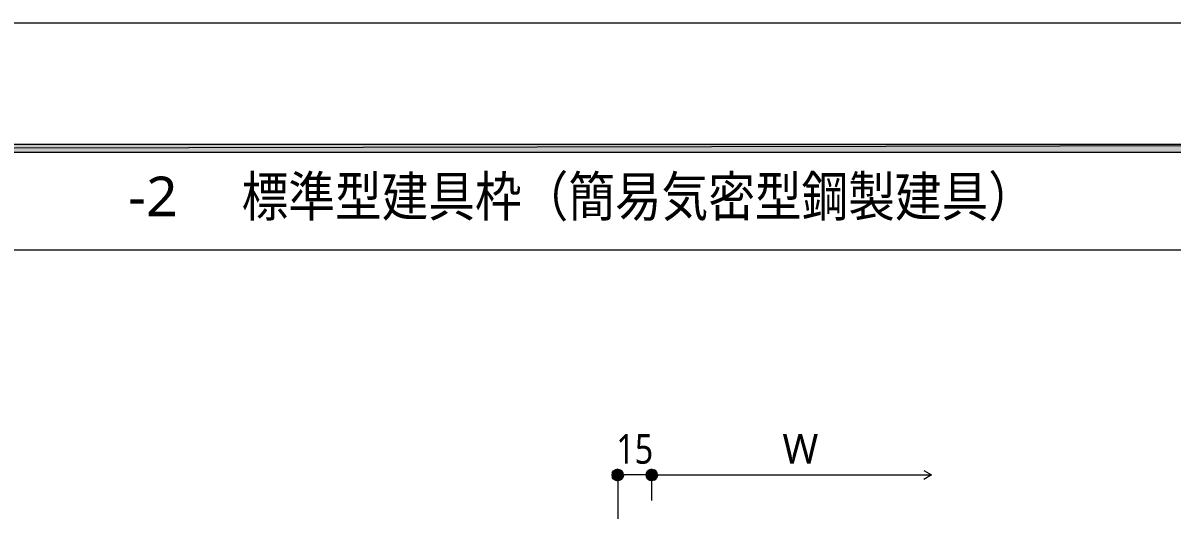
# Model space of a CAD drawing. Header units: millimetres. Extents: x 0 to 420, y 0 to 297.
# Drawn here: x 210.9 to 312.1, y 254.1 to 297 of the extents above; entities that cross this region are included whole.
import ezdxf
from ezdxf.enums import TextEntityAlignment as Align

# ---------------------------------------------------------------- set-up
doc = ezdxf.new("R2010")
doc.units = ezdxf.units.MM
doc.styles.add('kst32b', font='NotoSansJP-Variable.ttf')

msp = doc.modelspace()

# ---------------------------------------------------------------- hatches: boundary and pattern name
h = msp.add_hatch(color=7)
h.paths.add_polyline_path([(394.17, 285.62), (394.17, 286.32), (26.18, 285.62), (394.17, 285.62)])
h.paths.add_polyline_path([(394.17, 286.32), (26.18, 285.62), (26.18, 286.32), (394.17, 286.32)])
h = msp.add_hatch(color=7)
h.paths.add_polyline_path([(263.06, 257.68), (262.89, 257.58), (263.27, 257.22), (263.06, 257.68)])
h.paths.add_polyline_path([(262.89, 257.58), (263.27, 257.22), (262.78, 257.41), (262.89, 257.58)])
h.paths.add_polyline_path([(263.27, 257.22), (262.78, 257.41), (262.74, 257.22), (263.27, 257.22)])
h = msp.add_hatch(color=7)
h.paths.add_polyline_path([(262.74, 257.22), (262.78, 257.03), (263.27, 257.22), (262.74, 257.22)])
h.paths.add_polyline_path([(262.78, 257.03), (263.27, 257.22), (262.89, 256.86), (262.78, 257.03)])
h.paths.add_polyline_path([(263.27, 257.22), (262.89, 256.86), (263.06, 256.75), (263.27, 257.22)])
h = msp.add_hatch(color=7)
h.paths.add_polyline_path([(263.63, 257.58), (263.46, 257.68), (263.27, 257.22), (263.63, 257.58)])
h.paths.add_polyline_path([(263.46, 257.68), (263.27, 257.22), (263.27, 257.73), (263.46, 257.68)])
h.paths.add_polyline_path([(263.27, 257.22), (263.27, 257.73), (263.06, 257.68), (263.27, 257.22)])
h = msp.add_hatch(color=7)
h.paths.add_polyline_path([(263.06, 256.75), (263.27, 256.71), (263.27, 257.22), (263.06, 256.75)])
h.paths.add_polyline_path([(263.27, 256.71), (263.27, 257.22), (263.46, 256.75), (263.27, 256.71)])
h.paths.add_polyline_path([(263.27, 257.22), (263.46, 256.75), (263.63, 256.86), (263.27, 257.22)])
for points in [[(263.74, 257.41), (263.63, 257.58), (263.27, 257.22), (263.74, 257.41)], [(266.74, 257.41), (266.62, 257.58), (266.26, 257.22), (266.74, 257.41)]]:
    msp.add_hatch(color=7).paths.add_polyline_path(points)
h = msp.add_hatch(color=7)
h.paths.add_polyline_path([(263.63, 256.86), (263.74, 257.03), (263.27, 257.22), (263.63, 256.86)])
h.paths.add_polyline_path([(263.74, 257.03), (263.27, 257.22), (263.78, 257.22), (263.74, 257.03)])
h.paths.add_polyline_path([(263.27, 257.22), (263.78, 257.22), (263.74, 257.41), (263.27, 257.22)])
h = msp.add_hatch(color=7)
h.paths.add_polyline_path([(266.07, 257.68), (265.9, 257.58), (266.26, 257.22), (266.07, 257.68)])
h.paths.add_polyline_path([(265.9, 257.58), (266.26, 257.22), (265.79, 257.41), (265.9, 257.58)])
h.paths.add_polyline_path([(266.26, 257.22), (265.79, 257.41), (265.75, 257.22), (266.26, 257.22)])
h = msp.add_hatch(color=7)
h.paths.add_polyline_path([(265.75, 257.22), (265.79, 257.03), (266.26, 257.22), (265.75, 257.22)])
h.paths.add_polyline_path([(265.79, 257.03), (266.26, 257.22), (265.9, 256.86), (265.79, 257.03)])
h.paths.add_polyline_path([(266.26, 257.22), (265.9, 256.86), (266.07, 256.75), (266.26, 257.22)])
h = msp.add_hatch(color=7)
h.paths.add_polyline_path([(266.62, 257.58), (266.47, 257.68), (266.26, 257.22), (266.62, 257.58)])
h.paths.add_polyline_path([(266.47, 257.68), (266.26, 257.22), (266.26, 257.73), (266.47, 257.68)])
h.paths.add_polyline_path([(266.26, 257.22), (266.26, 257.73), (266.07, 257.68), (266.26, 257.22)])
h = msp.add_hatch(color=7)
h.paths.add_polyline_path([(266.07, 256.75), (266.26, 256.71), (266.26, 257.22), (266.07, 256.75)])
h.paths.add_polyline_path([(266.26, 256.71), (266.26, 257.22), (266.47, 256.75), (266.26, 256.71)])
h.paths.add_polyline_path([(266.26, 257.22), (266.47, 256.75), (266.62, 256.86), (266.26, 257.22)])
h = msp.add_hatch(color=7)
h.paths.add_polyline_path([(266.62, 256.86), (266.74, 257.03), (266.26, 257.22), (266.62, 256.86)])
h.paths.add_polyline_path([(266.74, 257.03), (266.26, 257.22), (266.78, 257.22), (266.74, 257.03)])
h.paths.add_polyline_path([(266.26, 257.22), (266.78, 257.22), (266.74, 257.41), (266.26, 257.22)])

# ---------------------------------------------------------------- linework, layer by layer
at = {"lineweight": 13}
msp.add_lwpolyline([(0.19, 0), (0.19, 296.97), (420.16, 296.97), (420.16, 0)], close=True, dxfattribs=at)
at = {"lineweight": 0}
for points in [[(394.17, 285.62), (394.17, 286.32), (26.18, 285.62)], [(394.17, 286.32), (26.18, 285.62), (26.18, 286.32)], [(263.27, 257.22), (262.78, 257.41), (262.74, 257.22)], [(262.74, 257.22), (262.78, 257.03), (263.27, 257.22)], [(262.89, 257.58), (263.27, 257.22), (262.78, 257.41)], [(262.78, 257.03), (263.27, 257.22), (262.89, 256.86)], [(263.06, 257.68), (262.89, 257.58), (263.27, 257.22)], [(263.27, 257.22), (262.89, 256.86), (263.06, 256.75)], [(263.27, 257.22), (263.27, 257.73), (263.06, 257.68)], [(263.06, 256.75), (263.27, 256.71), (263.27, 257.22)], [(263.46, 257.68), (263.27, 257.22), (263.27, 257.73)], [(263.63, 257.58), (263.46, 257.68), (263.27, 257.22)], [(263.74, 257.41), (263.63, 257.58), (263.27, 257.22)], [(263.27, 257.22), (263.78, 257.22), (263.74, 257.41)], [(263.27, 256.71), (263.27, 257.22), (263.46, 256.75)], [(263.27, 257.22), (263.46, 256.75), (263.63, 256.86)], [(263.63, 256.86), (263.74, 257.03), (263.27, 257.22)], [(263.74, 257.03), (263.27, 257.22), (263.78, 257.22)], [(266.26, 257.22), (265.79, 257.41), (265.75, 257.22)], [(265.75, 257.22), (265.79, 257.03), (266.26, 257.22)], [(265.9, 257.58), (266.26, 257.22), (265.79, 257.41)], [(265.79, 257.03), (266.26, 257.22), (265.9, 256.86)], [(266.07, 257.68), (265.9, 257.58), (266.26, 257.22)], [(266.26, 257.22), (265.9, 256.86), (266.07, 256.75)], [(266.26, 257.22), (266.26, 257.73), (266.07, 257.68)], [(266.07, 256.75), (266.26, 256.71), (266.26, 257.22)], [(266.47, 257.68), (266.26, 257.22), (266.26, 257.73)], [(266.62, 257.58), (266.47, 257.68), (266.26, 257.22)], [(266.74, 257.41), (266.62, 257.58), (266.26, 257.22)], [(266.26, 257.22), (266.78, 257.22), (266.74, 257.41)], [(266.26, 256.71), (266.26, 257.22), (266.47, 256.75)], [(266.26, 257.22), (266.47, 256.75), (266.62, 256.86)], [(266.62, 256.86), (266.74, 257.03), (266.26, 257.22)], [(266.74, 257.03), (266.26, 257.22), (266.78, 257.22)]]:
    msp.add_lwpolyline(points, close=True, dxfattribs=at)
at = {"lineweight": 13}
for points in [[(394.17, 276.99), (26.18, 276.99)], [(263.27, 257.22), (263.27, 244.16)], [(266.26, 257.22), (263.27, 257.22)], [(266.26, 254.97), (266.26, 257.22), (290.89, 257.22)], [(290.22, 257.62), (290.89, 257.22), (290.22, 256.82)]]:
    msp.add_lwpolyline(points, dxfattribs=at)

# ---------------------------------------------------------------- texts
at = {"style": 'kst32b'}
for s, height, p, p2 in [('-2', 3.491, (220.18, 279.97), (224.54, 279.97)), ('標準型建具枠（簡易気密型鋼製建具）', 3.4908, (230.17, 279.97), (299.98, 279.97)), ('15', 2.599, (263.14, 258.21), (266.39, 258.21))]:
    msp.add_text(s, height=height, dxfattribs=at).set_placement(p, p2, align=Align.FIT)
msp.add_text('W', height=2.6, dxfattribs=at).set_placement((277.77, 258.21))

doc.saveas('drawing.dxf')
